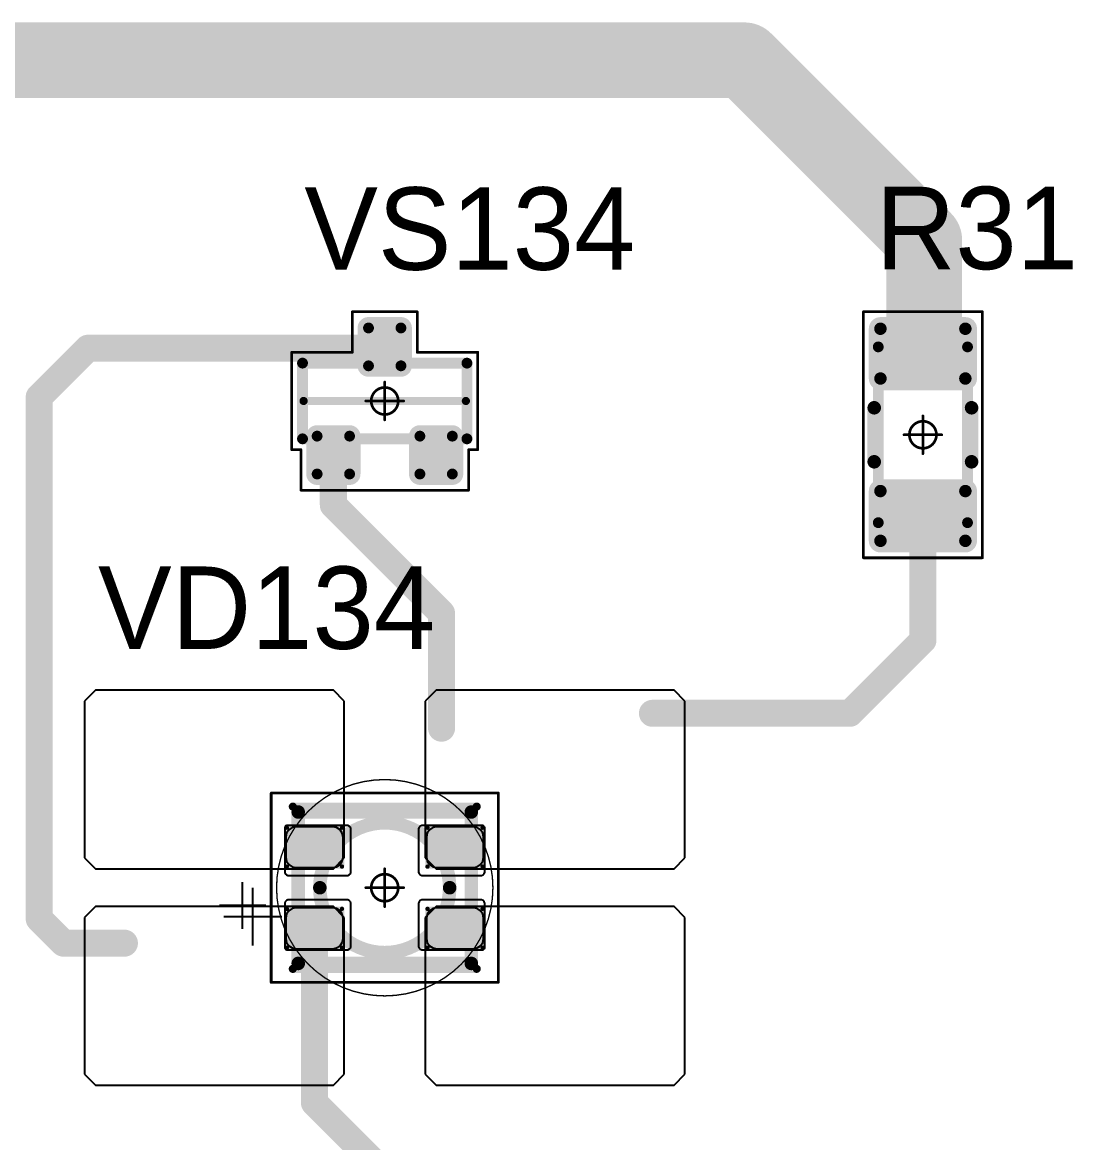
# Model space of a CAD drawing. Header units: millimetres. Extents: x 0 to 400, y 0 to 511.
# Drawn here: x 293.3 to 312.72, y 56.79 to 77.5 of the extents above; entities that cross this region are included whole.
import ezdxf

# ---------------------------------------------------------------- set-up
doc = ezdxf.new("R2010")
doc.units = ezdxf.units.MM
for name, color, linetype in [('Mechanical13', 56, 'Continuous'), ('Mechanical15', 56, 'Continuous'), ('Mechanical2', 216, 'Continuous'), ('TopLayer', 1, 'Continuous'), ('TopOverlay', 2, 'Continuous'), ('TopPaste', 8, 'Continuous'), ('TopSolder', 216, 'Continuous')]:
    doc.layers.add(name, color=color, linetype=linetype)

# ---------------------------------------------------------------- blocks, each defined once
blk = doc.blocks.new('SOT23_463')
at = {"layer": 'Mechanical13', "const_width": 0.2}
for points in [[(-0.7, 1.52), (0.7, 1.52)], [(-0.7, 1.52), (-0.7, -1.52)], [(0.7, 1.52), (0.7, -1.52)], [(-0.7, -1.52), (0.7, -1.52)]]:
    blk.add_lwpolyline(points, dxfattribs=at)
at = {"layer": 'Mechanical13', "const_width": 0.1}
for points in [[(-0.75, 1.52, 1), (-0.65, 1.52, 1)], [(-0.75, 1.52, 1), (-0.65, 1.52, 1)], [(0.65, 1.52, 1), (0.75, 1.52, 1)], [(0.65, 1.52, 1), (0.75, 1.52, 1)], [(-0.75, -1.52, 1), (-0.65, -1.52, 1)], [(-0.75, -1.52, 1), (-0.65, -1.52, 1)], [(0.65, -1.52, 1), (0.75, -1.52, 1)], [(0.65, -1.52, 1), (0.75, -1.52, 1)]]:
    blk.add_lwpolyline(points, format="xyb", close=True, dxfattribs=at)
at = {"layer": 'Mechanical15', "const_width": 0.05}
for points in [[(-0.9, 1.72), (-0.9, 1.55)], [(-0.9, 1.72), (0.9, 1.72)], [(0.9, 1.72), (0.9, 0.6)], [(-1.65, 1.55), (-1.65, -1.55)], [(-1.65, 1.55), (-0.9, 1.55)], [(0.9, 0.6), (1.65, 0.6)], [(1.65, 0.6), (1.65, -0.6)], [(0, 0.35), (0, -0.35)], [(-0.35, 0), (0.35, 0)], [(0.9, -0.6), (1.65, -0.6)], [(0.9, -0.6), (0.9, -1.72)], [(-1.65, -1.55), (-0.9, -1.55)], [(-0.9, -1.55), (-0.9, -1.72)], [(-0.9, -1.72), (0.9, -1.72)]]:
    blk.add_lwpolyline(points, dxfattribs=at)
at = {"layer": 'Mechanical15'}
for points, const_width in [([(-0.913, 1.72, 1), (-0.888, 1.72, 1)], 0.025), ([(-0.913, 1.72, 1), (-0.888, 1.72, 1)], 0.025), ([(0.888, 1.72, 1), (0.913, 1.72, 1)], 0.025), ([(0.888, 1.72, 1), (0.913, 1.72, 1)], 0.025), ([(-1.662, 1.55, 1), (-1.637, 1.55, 1)], 0.025), ([(-1.662, 1.55, 1), (-1.637, 1.55, 1)], 0.025), ([(-0.913, 1.55, 1), (-0.888, 1.55, 1)], 0.025), ([(-0.913, 1.55, 1), (-0.888, 1.55, 1)], 0.025), ([(0.888, 0.6, 1), (0.913, 0.6, 1)], 0.025), ([(0.888, 0.6, 1), (0.913, 0.6, 1)], 0.025), ([(1.637, 0.6, 1), (1.662, 0.6, 1)], 0.025), ([(1.637, 0.6, 1), (1.662, 0.6, 1)], 0.025), ([(0.25, 0, 1), (-0.25, 0, 1)], 0.05), ([(-0.012, 0.35, 1), (0.012, 0.35, 1)], 0.025), ([(-0.362, 0, 1), (-0.337, 0, 1)], 0.025), ([(-0.262, 0, 1), (-0.238, 0, 1)], 0.025), ([(0.238, 0, 1), (0.262, 0, 1)], 0.025), ([(0.337, 0, 1), (0.362, 0, 1)], 0.025), ([(-0.012, -0.35, 1), (0.012, -0.35, 1)], 0.025), ([(0.888, -0.6, 1), (0.913, -0.6, 1)], 0.025), ([(0.888, -0.6, 1), (0.913, -0.6, 1)], 0.025), ([(1.637, -0.6, 1), (1.662, -0.6, 1)], 0.025), ([(1.637, -0.6, 1), (1.662, -0.6, 1)], 0.025), ([(-1.662, -1.55, 1), (-1.637, -1.55, 1)], 0.025), ([(-1.662, -1.55, 1), (-1.637, -1.55, 1)], 0.025), ([(-0.913, -1.55, 1), (-0.888, -1.55, 1)], 0.025), ([(-0.913, -1.55, 1), (-0.888, -1.55, 1)], 0.025), ([(-0.913, -1.72, 1), (-0.888, -1.72, 1)], 0.025), ([(-0.913, -1.72, 1), (-0.888, -1.72, 1)], 0.025), ([(0.888, -1.72, 1), (0.913, -1.72, 1)], 0.025), ([(0.888, -1.72, 1), (0.913, -1.72, 1)], 0.025)]:
    blk.add_lwpolyline(points, format="xyb", close=True, dxfattribs=dict(at, const_width=const_width))
at = {"layer": 'TopLayer', "const_width": 0.1}
for points in [[(-1.4, 1.25, 1), (-1.3, 1.25, 1)], [(-0.7, 1.25, 1), (-0.6, 1.25, 1)], [(-1.4, 0.65, 1), (-1.3, 0.65, 1)], [(-0.7, 0.65, 1), (-0.6, 0.65, 1)], [(0.6, 0.3, 1), (0.7, 0.3, 1)], [(1.3, 0.3, 1), (1.4, 0.3, 1)], [(0.6, -0.3, 1), (0.7, -0.3, 1)], [(1.3, -0.3, 1), (1.4, -0.3, 1)], [(-1.4, -0.65, 1), (-1.3, -0.65, 1)], [(-0.7, -0.65, 1), (-0.6, -0.65, 1)], [(-1.4, -1.25, 1), (-1.3, -1.25, 1)], [(-0.7, -1.25, 1), (-0.6, -1.25, 1)]]:
    blk.add_lwpolyline(points, format="xyb", close=True, dxfattribs=at)
at = {"layer": 'TopLayer'}
for points in [[(-1.45, 1.25), (-1.45, 0.65), (-0.55, 1.25), (-0.55, 0.65)], [(-1.35, 1.35), (-1.35, 0.55), (-0.65, 1.35), (-0.65, 0.55)], [(0.55, 0.3), (0.55, -0.3), (1.45, 0.3), (1.45, -0.3)], [(0.65, 0.4), (0.65, -0.4), (1.35, 0.4), (1.35, -0.4)], [(-1.35, -0.55), (-1.35, -1.35), (-0.65, -0.55), (-0.65, -1.35)], [(-1.45, -0.65), (-1.45, -1.25), (-0.55, -0.65), (-0.55, -1.25)]]:
    blk.add_solid(points, dxfattribs=at)
at = {"layer": 'TopOverlay', "const_width": 0.15}
blk.add_lwpolyline([(0, 1.5), (0, -1.5)], dxfattribs=at)
at = {"layer": 'TopOverlay', "const_width": 0.075}
for points in [[(-0.038, 1.5, 1), (0.038, 1.5, 1)], [(-0.038, -1.5, 1), (0.038, -1.5, 1)]]:
    blk.add_lwpolyline(points, format="xyb", close=True, dxfattribs=at)
at = {"layer": 'TopPaste', "const_width": 0.075}
for points in [[(-1.387, 1.25, 1), (-1.313, 1.25, 1)], [(-0.687, 1.25, 1), (-0.613, 1.25, 1)], [(-1.387, 0.65, 1), (-1.313, 0.65, 1)], [(-0.687, 0.65, 1), (-0.613, 0.65, 1)], [(0.613, 0.3, 1), (0.687, 0.3, 1)], [(1.313, 0.3, 1), (1.387, 0.3, 1)], [(0.613, -0.3, 1), (0.687, -0.3, 1)], [(1.313, -0.3, 1), (1.387, -0.3, 1)], [(-1.387, -0.65, 1), (-1.313, -0.65, 1)], [(-0.687, -0.65, 1), (-0.613, -0.65, 1)], [(-1.387, -1.25, 1), (-1.313, -1.25, 1)], [(-0.687, -1.25, 1), (-0.613, -1.25, 1)]]:
    blk.add_lwpolyline(points, format="xyb", close=True, dxfattribs=at)
at = {"layer": 'TopPaste'}
for points in [[(-1.425, 1.25), (-1.425, 0.65), (-0.575, 1.25), (-0.575, 0.65)], [(-1.35, 1.325), (-1.35, 0.575), (-0.65, 1.325), (-0.65, 0.575)], [(0.575, 0.3), (0.575, -0.3), (1.425, 0.3), (1.425, -0.3)], [(0.65, 0.375), (0.65, -0.375), (1.35, 0.375), (1.35, -0.375)], [(-1.35, -0.575), (-1.35, -1.325), (-0.65, -0.575), (-0.65, -1.325)], [(-1.425, -0.65), (-1.425, -1.25), (-0.575, -0.65), (-0.575, -1.25)]]:
    blk.add_solid(points, dxfattribs=at)
at = {"layer": 'TopSolder', "const_width": 0.202}
for points in [[(-1.451, 1.25, 1), (-1.249, 1.25, 1)], [(-0.751, 1.25, 1), (-0.549, 1.25, 1)], [(-1.451, 0.65, 1), (-1.249, 0.65, 1)], [(-0.751, 0.65, 1), (-0.549, 0.65, 1)], [(0.549, 0.3, 1), (0.751, 0.3, 1)], [(1.249, 0.3, 1), (1.451, 0.3, 1)], [(0.549, -0.3, 1), (0.751, -0.3, 1)], [(1.249, -0.3, 1), (1.451, -0.3, 1)], [(-1.451, -0.65, 1), (-1.249, -0.65, 1)], [(-0.751, -0.65, 1), (-0.549, -0.65, 1)], [(-1.451, -1.25, 1), (-1.249, -1.25, 1)], [(-0.751, -1.25, 1), (-0.549, -1.25, 1)]]:
    blk.add_lwpolyline(points, format="xyb", close=True, dxfattribs=at)
at = {"layer": 'TopSolder'}
for points in [[(-1.35, 1.452), (-1.35, 0.448), (-0.65, 1.452), (-0.65, 0.448)], [(-1.552, 1.25), (-1.552, 0.65), (-0.448, 1.25), (-0.448, 0.65)], [(0.65, 0.502), (0.65, -0.502), (1.35, 0.502), (1.35, -0.502)], [(0.448, 0.3), (0.448, -0.3), (1.552, 0.3), (1.552, -0.3)], [(-1.35, -0.448), (-1.35, -1.452), (-0.65, -0.448), (-0.65, -1.452)], [(-1.552, -0.65), (-1.552, -1.25), (-0.448, -0.65), (-0.448, -1.25)]]:
    blk.add_solid(points, dxfattribs=at)
blk = doc.blocks.new('E65F_667')
at = {"layer": 'Mechanical13'}
for p, q in [((2.441, 1.071), (2.441, 0)), ((1.905, 0.536), (2.976, 0.536))]:
    blk.add_line(p, q, dxfattribs=at)
at = {"layer": 'Mechanical13', "const_width": 0.25}
for points in [[(-1.6, 1.4), (-1.6, -1.4)], [(1.6, 1.4), (-1.6, 1.4)], [(1.6, 1.4), (1.6, -1.4)], [(1.6, -1.4), (-1.6, -1.4)]]:
    blk.add_lwpolyline(points, dxfattribs=at)
at = {"layer": 'Mechanical13'}
for points, const_width in [([(-1.663, 1.4, 1), (-1.538, 1.4, 1)], 0.125), ([(-1.663, 1.4, 1), (-1.538, 1.4, 1)], 0.125), ([(1.537, 1.4, 1), (1.662, 1.4, 1)], 0.125), ([(1.537, 1.4, 1), (1.662, 1.4, 1)], 0.125), ([(1.2, 0, 1), (-1.2, 0, 1)], 0.25), ([(-1.263, 0, 1), (-1.138, 0, 1)], 0.125), ([(1.137, 0, 1), (1.262, 0, 1)], 0.125), ([(-1.663, -1.4, 1), (-1.538, -1.4, 1)], 0.125), ([(-1.663, -1.4, 1), (-1.538, -1.4, 1)], 0.125), ([(1.537, -1.4, 1), (1.662, -1.4, 1)], 0.125), ([(1.537, -1.4, 1), (1.662, -1.4, 1)], 0.125)]:
    blk.add_lwpolyline(points, format="xyb", close=True, dxfattribs=dict(at, const_width=const_width))
at = {"layer": 'Mechanical15', "const_width": 0.05}
for points in [[(2.1, 1.75), (-2.1, 1.75)], [(-2.1, 1.75), (-2.1, -1.75)], [(2.1, 1.75), (2.1, -1.75)], [(0, 0.35), (0, -0.35)], [(0, 0.35), (0, -0.35)], [(0.35, 0), (-0.35, 0)], [(0.35, 0), (-0.35, 0)], [(2.1, -1.75), (-2.1, -1.75)]]:
    blk.add_lwpolyline(points, dxfattribs=at)
at = {"layer": 'Mechanical15'}
for points, const_width in [([(-2.113, 1.75, 1), (-2.088, 1.75, 1)], 0.025), ([(-2.113, 1.75, 1), (-2.088, 1.75, 1)], 0.025), ([(2.087, 1.75, 1), (2.112, 1.75, 1)], 0.025), ([(2.087, 1.75, 1), (2.112, 1.75, 1)], 0.025), ([(0.25, 0, 1), (-0.25, 0, 1)], 0.05), ([(0.25, 0, 1), (-0.25, 0, 1)], 0.05), ([(-0.013, 0.35, 1), (0.012, 0.35, 1)], 0.025), ([(-0.013, 0.35, 1), (0.012, 0.35, 1)], 0.025), ([(-0.363, 0, 1), (-0.338, 0, 1)], 0.025), ([(-0.363, 0, 1), (-0.338, 0, 1)], 0.025), ([(-0.263, 0, 1), (-0.238, 0, 1)], 0.025), ([(-0.263, 0, 1), (-0.238, 0, 1)], 0.025), ([(0.237, 0, 1), (0.262, 0, 1)], 0.025), ([(0.237, 0, 1), (0.262, 0, 1)], 0.025), ([(0.337, 0, 1), (0.362, 0, 1)], 0.025), ([(0.337, 0, 1), (0.362, 0, 1)], 0.025), ([(-0.013, -0.35, 1), (0.012, -0.35, 1)], 0.025), ([(-0.013, -0.35, 1), (0.012, -0.35, 1)], 0.025), ([(-2.113, -1.75, 1), (-2.088, -1.75, 1)], 0.025), ([(-2.113, -1.75, 1), (-2.088, -1.75, 1)], 0.025), ([(2.087, -1.75, 1), (2.112, -1.75, 1)], 0.025), ([(2.087, -1.75, 1), (2.112, -1.75, 1)], 0.025)]:
    blk.add_lwpolyline(points, format="xyb", close=True, dxfattribs=dict(at, const_width=const_width))
at = {"layer": 'TopLayer'}
for p, q in [((-5.35, 3.65), (-5.55, 3.45)), ((-0.95, 3.65), (-5.35, 3.65)), ((-5.35, 3.65), (-5.35, 3.65)), ((-0.75, 3.45), (-0.95, 3.65)), ((0.95, 3.65), (0.75, 3.45)), ((5.35, 3.65), (0.95, 3.65)), ((0.95, 3.65), (0.95, 3.65)), ((5.55, 3.45), (5.35, 3.65)), ((-5.55, 3.45), (-5.55, 3.45)), ((-5.55, 3.45), (-5.55, 0.55)), ((-0.75, 0.55), (-0.75, 3.45)), ((0.75, 3.45), (0.75, 3.45)), ((0.75, 3.45), (0.75, 0.55)), ((5.55, 0.55), (5.55, 3.45)), ((-5.55, 0.55), (-5.35, 0.35)), ((-0.95, 0.35), (-0.75, 0.55)), ((0.75, 0.55), (0.95, 0.35)), ((5.35, 0.35), (5.55, 0.55)), ((-5.35, 0.35), (-0.95, 0.35)), ((0.95, 0.35), (5.35, 0.35)), ((-5.35, -0.35), (-5.55, -0.55)), ((-0.95, -0.35), (-5.35, -0.35)), ((-5.35, -0.35), (-5.35, -0.35)), ((-0.75, -0.55), (-0.95, -0.35)), ((0.95, -0.35), (0.75, -0.55)), ((5.35, -0.35), (0.95, -0.35)), ((0.95, -0.35), (0.95, -0.35)), ((5.55, -0.55), (5.35, -0.35)), ((-5.55, -0.55), (-5.55, -0.55)), ((-5.55, -0.55), (-5.55, -3.45)), ((-0.75, -3.45), (-0.75, -0.55)), ((0.75, -0.55), (0.75, -0.55)), ((0.75, -0.55), (0.75, -3.45)), ((5.55, -3.45), (5.55, -0.55)), ((-5.55, -3.45), (-5.35, -3.65)), ((-0.95, -3.65), (-0.75, -3.45)), ((0.75, -3.45), (0.95, -3.65)), ((5.35, -3.65), (5.55, -3.45)), ((-5.35, -3.65), (-0.95, -3.65)), ((0.95, -3.65), (5.35, -3.65))]:
    blk.add_line(p, q, dxfattribs=at)
at = {"layer": 'TopLayer', "const_width": 0.04}
for points in [[(-1.83, 1.11, 1), (-1.79, 1.11, 1)], [(-0.81, 1.11, 1), (-0.77, 1.11, 1)], [(0.77, 1.11, 1), (0.81, 1.11, 1)], [(1.79, 1.11, 1), (1.83, 1.11, 1)], [(-1.83, 0.39, 1), (-1.79, 0.39, 1)], [(-0.81, 0.39, 1), (-0.77, 0.39, 1)], [(0.77, 0.39, 1), (0.81, 0.39, 1)], [(1.79, 0.39, 1), (1.83, 0.39, 1)], [(-1.83, -0.39, 1), (-1.79, -0.39, 1)], [(-0.81, -0.39, 1), (-0.77, -0.39, 1)], [(0.77, -0.39, 1), (0.81, -0.39, 1)], [(1.79, -0.39, 1), (1.83, -0.39, 1)], [(-1.83, -1.11, 1), (-1.79, -1.11, 1)], [(-0.81, -1.11, 1), (-0.77, -1.11, 1)], [(0.77, -1.11, 1), (0.81, -1.11, 1)], [(1.79, -1.11, 1), (1.83, -1.11, 1)]]:
    blk.add_lwpolyline(points, format="xyb", close=True, dxfattribs=at)
at = {"layer": 'TopLayer'}
for points in [[(-1.85, 1.11), (-1.85, 0.39), (-0.75, 1.11), (-0.75, 0.39)], [(-1.81, 1.15), (-1.81, 0.35), (-0.79, 1.15), (-0.79, 0.35)], [(0.75, 1.11), (0.75, 0.39), (1.85, 1.11), (1.85, 0.39)], [(0.79, 1.15), (0.79, 0.35), (1.81, 1.15), (1.81, 0.35)], [(-1.85, -0.39), (-1.85, -1.11), (-0.75, -0.39), (-0.75, -1.11)], [(-1.81, -0.35), (-1.81, -1.15), (-0.79, -0.35), (-0.79, -1.15)], [(0.75, -0.39), (0.75, -1.11), (1.85, -0.39), (1.85, -1.11)], [(0.79, -0.35), (0.79, -1.15), (1.81, -0.35), (1.81, -1.15)]]:
    blk.add_solid(points, dxfattribs=at)
at = {"layer": 'TopOverlay'}
for p, q in [((2.628, 0.757), (2.628, -0.1)), ((2.2, 0.328), (3.057, 0.328))]:
    blk.add_line(p, q, dxfattribs=at)
at = {"layer": 'TopOverlay', "const_width": 0.15}
for points in [[(1.7, 1.5), (-1.7, 1.5)], [(1.7, -1.5), (-1.7, -1.5)]]:
    blk.add_lwpolyline(points, dxfattribs=at)
at = {"layer": 'TopOverlay', "const_width": 0.075}
for points in [[(-1.738, 1.5, 1), (-1.663, 1.5, 1)], [(1.662, 1.5, 1), (1.737, 1.5, 1)], [(-1.738, -1.5, 1), (-1.663, -1.5, 1)], [(1.662, -1.5, 1), (1.737, -1.5, 1)]]:
    blk.add_lwpolyline(points, format="xyb", close=True, dxfattribs=at)
at = {"layer": 'TopPaste'}
for p, q in [((-1.773, 1.073), (-1.814, 1.011)), ((-1.711, 1.114), (-1.773, 1.073)), ((-1.638, 1.129), (-1.711, 1.114)), ((-0.963, 1.129), (-1.638, 1.129)), ((-0.889, 1.114), (-0.963, 1.129)), ((-0.827, 1.073), (-0.889, 1.114)), ((-0.786, 1.011), (-0.827, 1.073)), ((0.827, 1.073), (0.786, 1.011)), ((0.889, 1.114), (0.827, 1.073)), ((0.962, 1.129), (0.889, 1.114)), ((1.637, 1.129), (0.962, 1.129)), ((1.711, 1.114), (1.637, 1.129)), ((1.773, 1.073), (1.711, 1.114)), ((1.814, 1.011), (1.773, 1.073)), ((-1.814, 1.011), (-1.829, 0.938)), ((-1.829, 0.938), (-1.829, 0.563)), ((-0.771, 0.938), (-0.786, 1.011)), ((-0.771, 0.563), (-0.771, 0.938)), ((0.786, 1.011), (0.771, 0.938)), ((0.771, 0.938), (0.771, 0.563)), ((1.829, 0.938), (1.814, 1.011)), ((1.829, 0.563), (1.829, 0.938)), ((-1.829, 0.563), (-1.814, 0.489)), ((-1.814, 0.489), (-1.773, 0.427)), ((-1.773, 0.427), (-1.711, 0.386)), ((-0.889, 0.386), (-0.827, 0.427)), ((-0.827, 0.427), (-0.786, 0.489)), ((-0.786, 0.489), (-0.771, 0.563)), ((0.771, 0.563), (0.786, 0.489)), ((0.786, 0.489), (0.827, 0.427)), ((0.827, 0.427), (0.889, 0.386)), ((1.711, 0.386), (1.773, 0.427)), ((1.773, 0.427), (1.814, 0.489)), ((1.814, 0.489), (1.829, 0.563)), ((-1.711, 0.386), (-1.638, 0.371)), ((-1.638, 0.371), (-0.963, 0.371)), ((-0.963, 0.371), (-0.889, 0.386)), ((0.889, 0.386), (0.962, 0.371)), ((0.962, 0.371), (1.637, 0.371)), ((1.637, 0.371), (1.711, 0.386)), ((-1.711, -0.386), (-1.773, -0.427)), ((-1.638, -0.371), (-1.711, -0.386)), ((-0.963, -0.371), (-1.638, -0.371)), ((-0.889, -0.386), (-0.963, -0.371)), ((-0.827, -0.427), (-0.889, -0.386)), ((0.889, -0.386), (0.827, -0.427)), ((0.962, -0.371), (0.889, -0.386)), ((1.637, -0.371), (0.962, -0.371)), ((1.711, -0.386), (1.637, -0.371)), ((1.773, -0.427), (1.711, -0.386)), ((-1.814, -0.489), (-1.829, -0.563)), ((-1.829, -0.563), (-1.829, -0.938)), ((-1.773, -0.427), (-1.814, -0.489)), ((-0.786, -0.489), (-0.827, -0.427)), ((-0.771, -0.563), (-0.786, -0.489)), ((-0.771, -0.938), (-0.771, -0.563)), ((0.786, -0.489), (0.771, -0.563)), ((0.771, -0.563), (0.771, -0.938)), ((0.827, -0.427), (0.786, -0.489)), ((1.814, -0.489), (1.773, -0.427)), ((1.829, -0.563), (1.814, -0.489)), ((1.829, -0.938), (1.829, -0.563)), ((-1.829, -0.938), (-1.814, -1.011)), ((-1.814, -1.011), (-1.773, -1.073)), ((-0.827, -1.073), (-0.786, -1.011)), ((-0.786, -1.011), (-0.771, -0.938)), ((0.771, -0.938), (0.786, -1.011)), ((0.786, -1.011), (0.827, -1.073)), ((1.773, -1.073), (1.814, -1.011)), ((1.814, -1.011), (1.829, -0.938)), ((-1.773, -1.073), (-1.711, -1.114)), ((-1.711, -1.114), (-1.638, -1.129)), ((-1.638, -1.129), (-0.963, -1.129)), ((-0.963, -1.129), (-0.889, -1.114)), ((-0.889, -1.114), (-0.827, -1.073)), ((0.827, -1.073), (0.889, -1.114)), ((0.889, -1.114), (0.962, -1.129)), ((0.962, -1.129), (1.637, -1.129)), ((1.637, -1.129), (1.711, -1.114)), ((1.711, -1.114), (1.773, -1.073))]:
    blk.add_line(p, q, dxfattribs=at)
at = {"layer": 'TopSolder'}
for p, q in [((-1.842, 1.129), (-1.85, 1.111)), ((-1.85, 1.111), (-1.85, 1.101)), ((-1.85, 1.101), (-1.85, 1.101)), ((-1.85, 1.101), (-1.85, 0.301)), ((-1.828, 1.143), (-1.842, 1.129)), ((-1.81, 1.151), (-1.828, 1.143)), ((-1.8, 1.151), (-1.81, 1.151)), ((-0.7, 1.151), (-1.8, 1.151)), ((-0.685, 1.151), (-0.7, 1.151)), ((-0.7, 1.151), (-0.7, 1.151)), ((-0.658, 1.139), (-0.685, 1.151)), ((-0.636, 1.118), (-0.658, 1.139)), ((-0.625, 1.09), (-0.636, 1.118)), ((-0.625, 1.076), (-0.625, 1.09)), ((-0.625, 0.301), (-0.625, 1.076)), ((0.636, 1.118), (0.625, 1.09)), ((0.625, 1.09), (0.625, 1.076)), ((0.625, 1.076), (0.625, 1.076)), ((0.625, 1.076), (0.625, 0.301)), ((0.657, 1.139), (0.636, 1.118)), ((0.685, 1.151), (0.657, 1.139)), ((0.7, 1.151), (0.685, 1.151)), ((1.8, 1.151), (0.7, 1.151)), ((1.81, 1.151), (1.8, 1.151)), ((1.8, 1.151), (1.8, 1.151)), ((1.828, 1.143), (1.81, 1.151)), ((1.842, 1.129), (1.828, 1.143)), ((1.85, 1.111), (1.842, 1.129)), ((1.85, 1.101), (1.85, 1.111)), ((1.85, 0.301), (1.85, 1.101)), ((-1.85, 0.301), (-1.85, 0.286)), ((-1.85, 0.286), (-1.839, 0.258)), ((-1.839, 0.258), (-1.818, 0.237)), ((-1.818, 0.237), (-1.79, 0.226)), ((-1.79, 0.226), (-1.775, 0.226)), ((-1.775, 0.226), (-1.775, 0.226)), ((-1.775, 0.226), (-0.7, 0.226)), ((-0.7, 0.226), (-0.685, 0.226)), ((-0.685, 0.226), (-0.658, 0.237)), ((-0.658, 0.237), (-0.636, 0.258)), ((-0.636, 0.258), (-0.625, 0.286)), ((-0.625, 0.286), (-0.625, 0.301)), ((-0.625, 0.301), (-0.625, 0.301)), ((0.625, 0.301), (0.625, 0.286)), ((0.625, 0.286), (0.636, 0.258)), ((0.636, 0.258), (0.657, 0.237)), ((0.657, 0.237), (0.685, 0.226)), ((0.685, 0.226), (0.7, 0.226)), ((0.7, 0.226), (0.7, 0.226)), ((0.7, 0.226), (1.775, 0.226)), ((1.775, 0.226), (1.79, 0.226)), ((1.79, 0.226), (1.817, 0.237)), ((1.817, 0.237), (1.839, 0.258)), ((1.839, 0.258), (1.85, 0.286)), ((1.85, 0.286), (1.85, 0.301)), ((1.85, 0.301), (1.85, 0.301)), ((-1.839, -0.257), (-1.85, -0.285)), ((-1.85, -0.285), (-1.85, -0.299)), ((-1.85, -0.299), (-1.85, -0.299)), ((-1.85, -0.299), (-1.85, -1.099)), ((-1.818, -0.236), (-1.839, -0.257)), ((-1.79, -0.224), (-1.818, -0.236)), ((-1.775, -0.224), (-1.79, -0.224)), ((-0.7, -0.224), (-1.775, -0.224)), ((-0.685, -0.224), (-0.7, -0.224)), ((-0.7, -0.224), (-0.7, -0.224)), ((-0.658, -0.236), (-0.685, -0.224)), ((-0.636, -0.257), (-0.658, -0.236)), ((-0.625, -0.285), (-0.636, -0.257)), ((-0.625, -0.299), (-0.625, -0.285)), ((-0.625, -1.074), (-0.625, -0.299)), ((0.636, -0.257), (0.625, -0.285)), ((0.625, -0.285), (0.625, -0.299)), ((0.625, -0.299), (0.625, -0.299)), ((0.625, -0.299), (0.625, -1.074)), ((0.657, -0.236), (0.636, -0.257)), ((0.685, -0.224), (0.657, -0.236)), ((0.7, -0.224), (0.685, -0.224)), ((1.775, -0.224), (0.7, -0.224)), ((1.79, -0.224), (1.775, -0.224)), ((1.775, -0.224), (1.775, -0.224)), ((1.817, -0.236), (1.79, -0.224)), ((1.839, -0.257), (1.817, -0.236)), ((1.85, -0.285), (1.839, -0.257)), ((1.85, -0.299), (1.85, -0.285)), ((1.85, -1.099), (1.85, -0.299)), ((-1.85, -1.099), (-1.85, -1.109)), ((-1.85, -1.109), (-1.842, -1.128)), ((-1.842, -1.128), (-1.828, -1.142)), ((-1.828, -1.142), (-1.81, -1.149)), ((-1.81, -1.149), (-1.8, -1.149)), ((-1.8, -1.149), (-0.7, -1.149)), ((-1.8, -1.149), (-1.8, -1.149)), ((-0.7, -1.149), (-0.685, -1.149)), ((-0.685, -1.149), (-0.658, -1.138)), ((-0.658, -1.138), (-0.636, -1.117)), ((-0.636, -1.117), (-0.625, -1.089)), ((-0.625, -1.089), (-0.625, -1.074)), ((-0.625, -1.074), (-0.625, -1.074)), ((0.625, -1.074), (0.625, -1.089)), ((0.625, -1.089), (0.636, -1.117)), ((0.636, -1.117), (0.657, -1.138)), ((0.657, -1.138), (0.685, -1.149)), ((0.685, -1.149), (0.7, -1.149)), ((0.7, -1.149), (1.8, -1.149)), ((0.7, -1.149), (0.7, -1.149)), ((1.8, -1.149), (1.81, -1.149)), ((1.81, -1.149), (1.828, -1.142)), ((1.828, -1.142), (1.842, -1.128)), ((1.842, -1.128), (1.85, -1.109)), ((1.85, -1.109), (1.85, -1.099)), ((1.85, -1.099), (1.85, -1.099))]:
    blk.add_line(p, q, dxfattribs=at)
blk = doc.blocks.new('RC1206S_815')
at = {"layer": 'Mechanical13', "const_width": 0.2}
for points in [[(-1.625, 0.825), (-1.625, -0.825)], [(-1.625, 0.825), (1.625, 0.825)], [(1.625, 0.825), (1.625, -0.825)], [(-1.625, -0.825), (1.625, -0.825)]]:
    blk.add_lwpolyline(points, dxfattribs=at)
at = {"layer": 'Mechanical13', "const_width": 0.1}
for points in [[(-1.675, 0.825, 1), (-1.575, 0.825, 1)], [(-1.675, 0.825, 1), (-1.575, 0.825, 1)], [(1.575, 0.825, 1), (1.675, 0.825, 1)], [(1.575, 0.825, 1), (1.675, 0.825, 1)], [(-1.675, -0.825, 1), (-1.575, -0.825, 1)], [(-1.675, -0.825, 1), (-1.575, -0.825, 1)], [(1.575, -0.825, 1), (1.675, -0.825, 1)], [(1.575, -0.825, 1), (1.675, -0.825, 1)]]:
    blk.add_lwpolyline(points, format="xyb", close=True, dxfattribs=at)
at = {"layer": 'Mechanical15', "const_width": 0.05}
for points in [[(-2.275, 1.1), (-2.275, -1.1)], [(-2.275, 1.1), (2.275, 1.1)], [(2.275, 1.1), (2.275, -1.1)], [(0, 0.35), (0, -0.35)], [(-0.35, 0), (0.35, 0)], [(-2.275, -1.1), (2.275, -1.1)]]:
    blk.add_lwpolyline(points, dxfattribs=at)
at = {"layer": 'Mechanical15'}
for points, const_width in [([(-2.287, 1.1, 1), (-2.262, 1.1, 1)], 0.025), ([(-2.287, 1.1, 1), (-2.262, 1.1, 1)], 0.025), ([(2.262, 1.1, 1), (2.287, 1.1, 1)], 0.025), ([(2.262, 1.1, 1), (2.287, 1.1, 1)], 0.025), ([(0.25, 0, 1), (-0.25, 0, 1)], 0.05), ([(-0.012, 0.35, 1), (0.012, 0.35, 1)], 0.025), ([(-0.362, 0, 1), (-0.337, 0, 1)], 0.025), ([(-0.262, 0, 1), (-0.238, 0, 1)], 0.025), ([(0.238, 0, 1), (0.262, 0, 1)], 0.025), ([(0.337, 0, 1), (0.362, 0, 1)], 0.025), ([(-0.012, -0.35, 1), (0.012, -0.35, 1)], 0.025), ([(-2.287, -1.1, 1), (-2.262, -1.1, 1)], 0.025), ([(-2.287, -1.1, 1), (-2.262, -1.1, 1)], 0.025), ([(2.262, -1.1, 1), (2.287, -1.1, 1)], 0.025), ([(2.262, -1.1, 1), (2.287, -1.1, 1)], 0.025)]:
    blk.add_lwpolyline(points, format="xyb", close=True, dxfattribs=dict(at, const_width=const_width))
at = {"layer": 'TopLayer', "const_width": 0.115}
for points in [[(-2.018, 0.785, 1), (-1.903, 0.785, 1)], [(-1.098, 0.785, 1), (-0.983, 0.785, 1)], [(0.983, 0.785, 1), (1.098, 0.785, 1)], [(1.903, 0.785, 1), (2.018, 0.785, 1)], [(-2.018, -0.785, 1), (-1.903, -0.785, 1)], [(-1.098, -0.785, 1), (-0.983, -0.785, 1)], [(0.983, -0.785, 1), (1.098, -0.785, 1)], [(1.903, -0.785, 1), (2.018, -0.785, 1)]]:
    blk.add_lwpolyline(points, format="xyb", close=True, dxfattribs=at)
at = {"layer": 'TopLayer'}
for points in [[(-1.96, -0.9), (-1.04, -0.9), (-1.96, 0.9), (-1.04, 0.9)], [(1.04, -0.9), (1.96, -0.9), (1.04, 0.9), (1.96, 0.9)], [(-2.075, -0.785), (-0.925, -0.785), (-2.075, 0.785), (-0.925, 0.785)], [(0.925, -0.785), (2.075, -0.785), (0.925, 0.785), (2.075, 0.785)]]:
    blk.add_solid(points, dxfattribs=at)
at = {"layer": 'TopOverlay', "const_width": 0.25}
for points in [[(-0.5, 0.9), (0.5, 0.9)], [(-0.5, -0.9), (0.5, -0.9)]]:
    blk.add_lwpolyline(points, dxfattribs=at)
at = {"layer": 'TopOverlay', "const_width": 0.125}
for points in [[(-0.562, 0.9, 1), (-0.437, 0.9, 1)], [(0.437, 0.9, 1), (0.562, 0.9, 1)], [(-0.562, -0.9, 1), (-0.437, -0.9, 1)], [(0.437, -0.9, 1), (0.562, -0.9, 1)]]:
    blk.add_lwpolyline(points, format="xyb", close=True, dxfattribs=at)
at = {"layer": 'TopPaste', "const_width": 0.09}
for points in [[(-2.005, 0.785, 1), (-1.915, 0.785, 1)], [(-1.085, 0.785, 1), (-0.995, 0.785, 1)], [(0.995, 0.785, 1), (1.085, 0.785, 1)], [(1.915, 0.785, 1), (2.005, 0.785, 1)], [(-2.005, -0.785, 1), (-1.915, -0.785, 1)], [(-1.085, -0.785, 1), (-0.995, -0.785, 1)], [(0.995, -0.785, 1), (1.085, -0.785, 1)], [(1.915, -0.785, 1), (2.005, -0.785, 1)]]:
    blk.add_lwpolyline(points, format="xyb", close=True, dxfattribs=at)
at = {"layer": 'TopPaste'}
for points in [[(-1.96, -0.875), (-1.04, -0.875), (-1.96, 0.875), (-1.04, 0.875)], [(1.04, -0.875), (1.96, -0.875), (1.04, 0.875), (1.96, 0.875)], [(-2.05, -0.785), (-0.95, -0.785), (-2.05, 0.785), (-0.95, 0.785)], [(0.95, -0.785), (2.05, -0.785), (0.95, 0.785), (2.05, 0.785)]]:
    blk.add_solid(points, dxfattribs=at)
at = {"layer": 'TopSolder', "const_width": 0.215}
for points in [[(-2.068, 0.785, 1), (-1.853, 0.785, 1)], [(-1.148, 0.785, 1), (-0.933, 0.785, 1)], [(0.933, 0.785, 1), (1.148, 0.785, 1)], [(1.853, 0.785, 1), (2.068, 0.785, 1)], [(-2.068, -0.785, 1), (-1.853, -0.785, 1)], [(-1.148, -0.785, 1), (-0.933, -0.785, 1)], [(0.933, -0.785, 1), (1.148, -0.785, 1)], [(1.853, -0.785, 1), (2.068, -0.785, 1)]]:
    blk.add_lwpolyline(points, format="xyb", close=True, dxfattribs=at)
at = {"layer": 'TopSolder'}
for points in [[(-1.96, -1), (-1.04, -1), (-1.96, 1), (-1.04, 1)], [(1.04, -1), (1.96, -1), (1.04, 1), (1.96, 1)], [(-2.175, -0.785), (-0.825, -0.785), (-2.175, 0.785), (-0.825, 0.785)], [(0.825, -0.785), (2.175, -0.785), (0.825, 0.785), (2.175, 0.785)]]:
    blk.add_solid(points, dxfattribs=at)

msp = doc.modelspace()

# ---------------------------------------------------------------- linework, layer by layer
at = {"layer": 'Mechanical2'}
for points, const_width in [([(302, 61.5, 1), (298, 61.5, 1)], 0.0254), ([(300, 63.5, 1), (300, 63.5, 1)], 0.0005), ([(297.994, 61.5, 1), (298.006, 61.5, 1)], 0.0127), ([(298, 61.5, 1), (298, 61.5, 1)], 0.0005), ([(301.994, 61.5, 1), (302.006, 61.5, 1)], 0.0127), ([(302, 61.5, 1), (302, 61.5, 1)], 0.0005), ([(300, 59.5, 1), (300, 59.5, 1)], 0.0005)]:
    msp.add_lwpolyline(points, format="xyb", close=True, dxfattribs=dict(at, const_width=const_width))
at = {"layer": 'Mechanical2', "const_width": 0.001}
for points in [[(300, 59.5), (300, 63.5)], [(298, 61.5), (302, 61.5)]]:
    msp.add_lwpolyline(points, dxfattribs=at)
at = {"layer": 'TopLayer'}
for points, const_width in [([(290.425, 76.8), (306.65, 76.8)], 1.4), ([(306.65, 76.8), (309.975, 73.475)], 1.4), ([(309.975, 71.5), (309.975, 73.475)], 1.4), ([(293.612, 70.575), (294.512, 71.475)], 0.5), ([(294.512, 71.475), (299.912, 71.475)], 0.5), ([(293.612, 60.925), (293.612, 70.575)], 0.5), ([(299.05, 68.575), (299.05, 69.5)], 0.5), ([(299.05, 68.575), (301.05, 66.575)], 0.5), ([(309.95, 66.075), (309.95, 68.375)], 0.5), ([(301.05, 64.45), (301.05, 66.575)], 0.5), ([(308.6, 64.725), (309.95, 66.075)], 0.5), ([(304.95, 64.725), (308.6, 64.725)], 0.5), ([(293.612, 60.925), (294.062, 60.475)], 0.5), ([(298.7, 57.525), (298.7, 60.75)], 0.5), ([(294.062, 60.475), (295.187, 60.475)], 0.5), ([(298.7, 57.525), (302.325, 53.9)], 0.5)]:
    msp.add_lwpolyline(points, dxfattribs=dict(at, const_width=const_width))
for points, const_width in [([(306.3, 76.8, 1), (307, 76.8, 1)], 0.7), ([(306.3, 76.8, 1), (307, 76.8, 1)], 0.7), ([(309.625, 73.475, 1), (310.325, 73.475, 1)], 0.7), ([(309.625, 73.475, 1), (310.325, 73.475, 1)], 0.7), ([(309.625, 71.5, 1), (310.325, 71.5, 1)], 0.7), ([(294.387, 71.475, 1), (294.637, 71.475, 1)], 0.25), ([(294.387, 71.475, 1), (294.637, 71.475, 1)], 0.25), ([(299.787, 71.475, 1), (300.037, 71.475, 1)], 0.25), ([(293.487, 70.575, 1), (293.737, 70.575, 1)], 0.25), ([(293.487, 70.575, 1), (293.737, 70.575, 1)], 0.25), ([(298.925, 69.5, 1), (299.175, 69.5, 1)], 0.25), ([(298.925, 68.575, 1), (299.175, 68.575, 1)], 0.25), ([(298.925, 68.575, 1), (299.175, 68.575, 1)], 0.25), ([(309.825, 68.375, 1), (310.075, 68.375, 1)], 0.25), ([(300.925, 66.575, 1), (301.175, 66.575, 1)], 0.25), ([(300.925, 66.575, 1), (301.175, 66.575, 1)], 0.25), ([(309.825, 66.075, 1), (310.075, 66.075, 1)], 0.25), ([(309.825, 66.075, 1), (310.075, 66.075, 1)], 0.25), ([(304.825, 64.725, 1), (305.075, 64.725, 1)], 0.25), ([(308.475, 64.725, 1), (308.725, 64.725, 1)], 0.25), ([(308.475, 64.725, 1), (308.725, 64.725, 1)], 0.25), ([(300.925, 64.45, 1), (301.175, 64.45, 1)], 0.25), ([(293.487, 60.925, 1), (293.737, 60.925, 1)], 0.25), ([(293.487, 60.925, 1), (293.737, 60.925, 1)], 0.25), ([(298.575, 60.75, 1), (298.825, 60.75, 1)], 0.25), ([(293.937, 60.475, 1), (294.187, 60.475, 1)], 0.25), ([(293.937, 60.475, 1), (294.187, 60.475, 1)], 0.25), ([(295.062, 60.475, 1), (295.312, 60.475, 1)], 0.25), ([(298.575, 57.525, 1), (298.825, 57.525, 1)], 0.25), ([(298.575, 57.525, 1), (298.825, 57.525, 1)], 0.25)]:
    msp.add_lwpolyline(points, format="xyb", close=True, dxfattribs=dict(at, const_width=const_width))

# ---------------------------------------------------------------- block references
for name, p, rotation in [('SOT23_463', (300, 70.5), 90), ('RC1206S_815', (309.95, 69.875), 90), ('E65F_667', (300, 61.5), 180)]:
    msp.add_blockref(name, p, dxfattribs=dict(rotation=rotation))

# ---------------------------------------------------------------- texts
at = {"layer": 'TopOverlay'}
for s, p in [('VS134', (298.514, 72.926)), ('R31', (309.079, 72.937)), ('VD134', (294.7, 65.916))]:
    msp.add_text(s, height=1.524, dxfattribs=at).set_placement(p)

doc.saveas('drawing.dxf')
